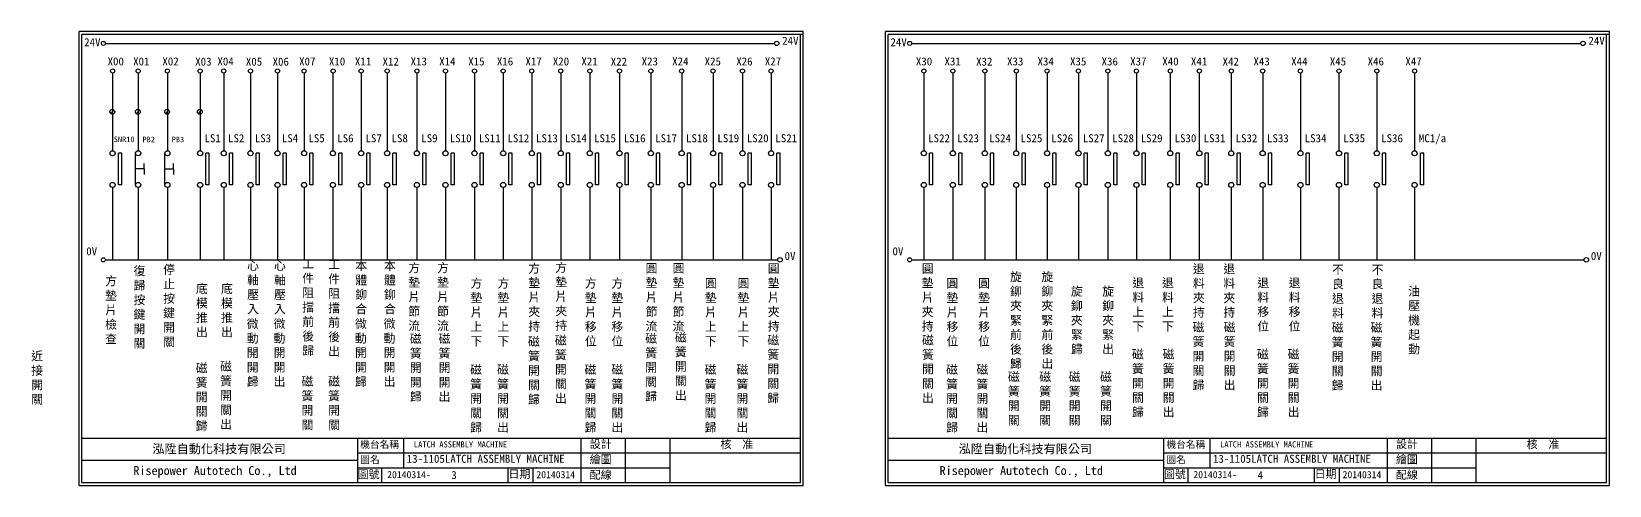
# Model space of a CAD drawing. Extents: x 134 to 2648, y -627 to 3.
# Drawn here: x 841 to 1551, y -399 to -195 of the extents above; entities that cross this region are included whole.
import ezdxf

# ---------------------------------------------------------------- set-up
doc = ezdxf.new("R2010")
doc.units = 0
doc.layers.get('0').update_dxf_attribs({"linetype": 'CONTINUOUS'})
for name, color, linetype in [('圖框層', 7, 'CONTINUOUS'), ('文字層', 4, 'CONTINUOUS'), ('標尺寸層', 3, 'CONTINUOUS')]:
    doc.layers.add(name, color=color, linetype=linetype)
doc.styles.add('CNS', font='romanc.shx', dxfattribs={"bigfont": 'chineset.shx'})
doc.styles.add('STSL', font='kaiu.ttf')

# ---------------------------------------------------------------- blocks, each defined once
blk = doc.blocks.new('門把組立機圖框')
at = {"layer": '圖框層', "color": 7}
for p, q in [((325.62, 0), (0, 0)), ((0, -203.97), (0, 0)), ((325.62, -203.97), (325.62, 0)), ((325.62, -1.25), (1.25, -1.25)), ((1.25, -202.72), (1.25, -1.25)), ((324.37, -202.72), (324.37, -1.25)), ((1.25, -182.72), (111.73, -182.72)), ((111.73, -182.72), (324.37, -182.72)), ((125.28, -202.72), (125.28, -182.72)), ((225.75, -202.72), (225.75, -182.72)), ((245.75, -202.72), (245.75, -182.72)), ((265.75, -202.72), (265.75, -182.72)), ((125.28, -189.39), (324.37, -189.39)), ((125.28, -196.05), (265.75, -196.05)), ((136.15, -202.72), (136.15, -195.97)), ((0, -203.97), (325.62, -203.97)), ((1.25, -202.72), (324.37, -202.72))]:
    blk.add_line(p, q, dxfattribs=at)
at = {"layer": '圖框層', "color": 4}
blk.add_point((205.54, -196.05), dxfattribs=at)
at = {"layer": '標尺寸層', "color": 7}
for p, q in [((146.05, -196.05), (146.05, -182.72)), ((125.28, -192.72), (1.25, -192.72)), ((192.94, -202.72), (192.94, -196.05)), ((204.21, -202.72), (204.21, -196.05))]:
    blk.add_line(p, q, dxfattribs=at)
at = {"insert": (147.33, -190.21), "char_height": 3.6, "width": 80.5001, "attachment_point": 1, "style": 'CNS'}
blk.add_mtext('{\\fDFKai-SB|b0|i0|c136|p65;\\C4;13-1105LATCH ASSEMBLY MACHINE}', dxfattribs=at)
at = {"layer": '圖框層', "color": 4, "style": 'STSL'}
for s, height, p in [('LATCH ASSEMBLY MACHINE', 2.8, (150.53, -186.93)), ('設計', 3.6, (229.63, -187.18)), ('核  准', 3.6, (288.42, -187.32)), ('泓陞自動化科技有限公司', 4, (32.94, -189.53)), ('繪圖', 3.6, (229.63, -194.09)), ('Risepower Autotech Co., Ltd', 4, (24.38, -199.3)), ('圖號', 3.6, (125.28, -200.81)), ('20140314-', 3.2, (138.52, -200.71)), ('日期', 3.6, (193.07, -200.64)), ('配線', 3.6, (229.63, -201))]:
    blk.add_text(s, height=height, dxfattribs=at).set_placement(p)
at = {"layer": '文字層', "color": 4, "style": 'STSL'}
for s, p in [('機台名稱', (126.4, -187.16)), ('圖名', (126.4, -193.96)), ('20140314', (205.62, -200.72))]:
    blk.add_text(s, height=3.2, dxfattribs=at).set_placement(p)

msp = doc.modelspace()

# ---------------------------------------------------------------- linework, layer by layer
for p, q in [((878.09, -230.5), (876.57, -232.01)), ((889.57, -230.5), (888.05, -232.01)), ((902.74, -230.5), (901.22, -232.01)), ((917.45, -230.5), (915.93, -232.02)), ((881.56, -249.88), (880.06, -249.88)), ((891.65, -256.92), (891.65, -254.42)), ((904.82, -256.99), (904.82, -254.49)), ((920.93, -249.88), (919.42, -249.88)), ((931.53, -249.88), (930.03, -249.88)), ((943.58, -249.88), (942.08, -249.88)), ((955.73, -249.88), (954.23, -249.88)), ((967.69, -249.88), (966.19, -249.88)), ((980.65, -249.88), (979.15, -249.88)), ((993.36, -249.88), (991.86, -249.88)), ((1005.07, -249.88), (1003.56, -249.88)), ((1018.42, -249.88), (1016.92, -249.88)), ((1031.27, -249.88), (1029.76, -249.88)), ((1044.32, -249.88), (1042.82, -249.88)), ((1057.21, -249.88), (1055.71, -249.88)), ((1070.06, -249.88), (1068.55, -249.88)), ((1083.11, -249.88), (1081.61, -249.88)), ((1096.18, -249.88), (1094.68, -249.88)), ((1109.52, -249.88), (1108.02, -249.88)), ((1123.64, -249.88), (1122.14, -249.88)), ((1137.5, -249.88), (1136, -249.88)), ((1151.62, -249.88), (1150.12, -249.88)), ((1164.85, -249.88), (1163.35, -249.88)), ((1177.7, -249.88), (1176.2, -249.88)), ((1246.41, -249.88), (1244.9, -249.88)), ((1259.47, -249.88), (1257.97, -249.88)), ((1273.84, -249.88), (1272.34, -249.88)), ((1287.96, -249.88), (1286.46, -249.88)), ((1301.82, -249.88), (1300.31, -249.88)), ((1315.94, -249.88), (1314.43, -249.88)), ((1329.17, -249.88), (1327.67, -249.88)), ((1342.02, -249.88), (1340.52, -249.88)), ((1357.23, -249.88), (1355.73, -249.88)), ((1370.3, -249.88), (1368.79, -249.88)), ((1384.67, -249.88), (1383.16, -249.88)), ((1398.79, -249.88), (1397.28, -249.88)), ((1415.76, -249.88), (1414.26, -249.88)), ((1433.11, -249.88), (1431.61, -249.88)), ((1450.12, -249.88), (1448.62, -249.88)), ((1467.1, -249.88), (1465.59, -249.88)), ((891.65, -256.92), (891.65, -259.42)), ((904.82, -256.99), (904.82, -259.49)), ((881.56, -264.11), (880.06, -264.11)), ((920.93, -264.12), (919.42, -264.12)), ((931.53, -264.12), (930.03, -264.12)), ((943.58, -264.12), (942.08, -264.12)), ((955.73, -264.12), (954.23, -264.12)), ((967.69, -264.12), (966.19, -264.12)), ((980.65, -264.12), (979.15, -264.12)), ((993.36, -264.12), (991.86, -264.12)), ((1005.07, -264.12), (1003.56, -264.12)), ((1018.42, -264.12), (1016.92, -264.12)), ((1031.27, -264.12), (1029.76, -264.12)), ((1044.32, -264.12), (1042.82, -264.12)), ((1057.21, -264.12), (1055.71, -264.12)), ((1070.06, -264.12), (1068.55, -264.12)), ((1083.11, -264.12), (1081.61, -264.12)), ((1096.18, -264.12), (1094.68, -264.12)), ((1109.52, -264.12), (1108.02, -264.12)), ((1123.64, -264.12), (1122.14, -264.12)), ((1137.5, -264.12), (1136, -264.12)), ((1151.62, -264.12), (1150.12, -264.12)), ((1164.85, -264.12), (1163.35, -264.12)), ((1177.7, -264.12), (1176.2, -264.12)), ((1246.41, -264.12), (1244.9, -264.12)), ((1259.47, -264.12), (1257.97, -264.12)), ((1273.84, -264.12), (1272.34, -264.12)), ((1287.96, -264.12), (1286.46, -264.12)), ((1301.82, -264.12), (1300.31, -264.12)), ((1315.94, -264.12), (1314.43, -264.12)), ((1329.17, -264.12), (1327.67, -264.12)), ((1342.02, -264.12), (1340.52, -264.12)), ((1357.23, -264.12), (1355.73, -264.12)), ((1370.3, -264.12), (1368.79, -264.12)), ((1384.67, -264.12), (1383.16, -264.12)), ((1398.79, -264.12), (1397.28, -264.12)), ((1415.76, -264.12), (1414.26, -264.12)), ((1433.11, -264.12), (1431.61, -264.12)), ((1450.12, -264.12), (1448.62, -264.12)), ((1467.1, -264.12), (1465.59, -264.12))]:
    msp.add_line(p, q)
for centre, radius in [((1176.14, -200.5), 1), ((1538.73, -200.5), 1), ((877.33, -231.25), 1.07), ((888.81, -231.25), 1.07), ((901.98, -231.25), 1.07), ((916.69, -231.26), 1.07), ((1177.63, -297.76), 1), ((1540.22, -297.76), 1)]:
    msp.add_circle(centre, radius)
at = {"layer": '標尺寸層', "color": 7}
for p, q in [((874.26, -200.5), (1175.14, -200.5)), ((1236.85, -200.5), (1537.73, -200.5)), ((877.46, -213.81), (877.46, -248.73)), ((888.94, -213.81), (888.94, -248.73)), ((902.11, -213.81), (902.11, -248.73)), ((916.82, -213.81), (916.82, -248.73)), ((927.42, -213.81), (927.42, -248.73)), ((939.48, -213.81), (939.48, -248.73)), ((951.62, -213.81), (951.62, -248.73)), ((963.58, -213.81), (963.58, -248.73)), ((976.54, -213.81), (976.54, -248.73)), ((989.25, -213.81), (989.25, -248.73)), ((1000.96, -213.81), (1000.96, -248.73)), ((1014.31, -213.81), (1014.31, -248.73)), ((1027.16, -213.81), (1027.16, -248.73)), ((1040.22, -213.81), (1040.22, -248.73)), ((1053.1, -213.81), (1053.1, -248.73)), ((1065.95, -213.81), (1065.95, -248.73)), ((1079, -213.81), (1079, -248.73)), ((1092.07, -213.81), (1092.07, -248.73)), ((1105.41, -213.81), (1105.41, -248.73)), ((1119.53, -213.81), (1119.53, -248.73)), ((1133.39, -213.81), (1133.39, -248.73)), ((1147.51, -213.81), (1147.51, -248.73)), ((1160.75, -213.81), (1160.75, -248.73)), ((1173.59, -213.81), (1173.59, -248.73)), ((1242.3, -213.81), (1242.3, -248.73)), ((1255.36, -213.81), (1255.36, -248.73)), ((1269.73, -213.81), (1269.73, -248.73)), ((1283.85, -213.81), (1283.85, -248.73)), ((1297.71, -213.81), (1297.71, -248.73)), ((1311.83, -213.81), (1311.83, -248.73)), ((1325.06, -213.81), (1325.06, -248.73)), ((1337.91, -213.81), (1337.91, -248.73)), ((1353.12, -213.81), (1353.12, -248.73)), ((1366.19, -213.81), (1366.19, -248.73)), ((1380.56, -213.81), (1380.56, -248.73)), ((1394.68, -213.81), (1394.68, -248.73)), ((1411.65, -213.81), (1411.65, -248.73)), ((1429, -213.81), (1429, -248.73)), ((1446.01, -213.81), (1446.01, -248.73)), ((1462.99, -213.81), (1462.99, -248.73)), ((880.06, -264.11), (880.06, -249.88)), ((881.56, -264.11), (881.56, -249.88)), ((887.79, -264.04), (887.79, -249.81)), ((900.96, -264.11), (900.96, -249.88)), ((919.42, -264.12), (919.42, -249.88)), ((920.93, -264.12), (920.93, -249.88)), ((930.03, -264.12), (930.03, -249.88)), ((931.53, -264.12), (931.53, -249.88)), ((942.08, -264.12), (942.08, -249.88)), ((943.58, -264.12), (943.58, -249.88)), ((954.23, -264.12), (954.23, -249.88)), ((955.73, -264.12), (955.73, -249.88)), ((966.19, -264.12), (966.19, -249.88)), ((967.69, -264.12), (967.69, -249.88)), ((979.15, -264.12), (979.15, -249.88)), ((980.65, -264.12), (980.65, -249.88)), ((991.86, -264.12), (991.86, -249.88)), ((993.36, -264.12), (993.36, -249.88)), ((1003.56, -264.12), (1003.56, -249.88)), ((1005.07, -264.12), (1005.07, -249.88)), ((1016.92, -264.12), (1016.92, -249.88)), ((1018.42, -264.12), (1018.42, -249.88)), ((1029.76, -264.12), (1029.76, -249.88)), ((1031.27, -264.12), (1031.27, -249.88)), ((1042.82, -264.12), (1042.82, -249.88)), ((1044.32, -264.12), (1044.32, -249.88)), ((1055.71, -264.12), (1055.71, -249.88)), ((1057.21, -264.12), (1057.21, -249.88)), ((1068.55, -264.12), (1068.55, -249.88)), ((1070.06, -264.12), (1070.06, -249.88)), ((1081.61, -264.12), (1081.61, -249.88)), ((1083.11, -264.12), (1083.11, -249.88)), ((1094.68, -264.12), (1094.68, -249.88)), ((1096.18, -264.12), (1096.18, -249.88)), ((1108.02, -264.12), (1108.02, -249.88)), ((1109.52, -264.12), (1109.52, -249.88)), ((1122.14, -264.12), (1122.14, -249.88)), ((1123.64, -264.12), (1123.64, -249.88)), ((1136, -264.12), (1136, -249.88)), ((1137.5, -264.12), (1137.5, -249.88)), ((1150.12, -264.12), (1150.12, -249.88)), ((1151.62, -264.12), (1151.62, -249.88)), ((1163.35, -264.12), (1163.35, -249.88)), ((1164.85, -264.12), (1164.85, -249.88)), ((1176.2, -264.12), (1176.2, -249.88)), ((1177.7, -264.12), (1177.7, -249.88)), ((1244.9, -264.12), (1244.9, -249.88)), ((1246.41, -264.12), (1246.41, -249.88)), ((1257.97, -264.12), (1257.97, -249.88)), ((1259.47, -264.12), (1259.47, -249.88)), ((1272.34, -264.12), (1272.34, -249.88)), ((1273.84, -264.12), (1273.84, -249.88)), ((1286.46, -264.12), (1286.46, -249.88)), ((1287.96, -264.12), (1287.96, -249.88)), ((1300.31, -264.12), (1300.31, -249.88)), ((1301.82, -264.12), (1301.82, -249.88)), ((1314.43, -264.12), (1314.43, -249.88)), ((1315.94, -264.12), (1315.94, -249.88)), ((1327.67, -264.12), (1327.67, -249.88)), ((1329.17, -264.12), (1329.17, -249.88)), ((1340.52, -264.12), (1340.52, -249.88)), ((1342.02, -264.12), (1342.02, -249.88)), ((1355.73, -264.12), (1355.73, -249.88)), ((1357.23, -264.12), (1357.23, -249.88)), ((1368.79, -264.12), (1368.79, -249.88)), ((1370.3, -264.12), (1370.3, -249.88)), ((1383.16, -264.12), (1383.16, -249.88)), ((1384.67, -264.12), (1384.67, -249.88)), ((1397.28, -264.12), (1397.28, -249.88)), ((1398.79, -264.12), (1398.79, -249.88)), ((1414.26, -264.12), (1414.26, -249.88)), ((1415.76, -264.12), (1415.76, -249.88)), ((1431.61, -264.12), (1431.61, -249.88)), ((1433.11, -264.12), (1433.11, -249.88)), ((1448.62, -264.12), (1448.62, -249.88)), ((1450.12, -264.12), (1450.12, -249.88)), ((1465.59, -264.12), (1465.59, -249.88)), ((1467.1, -264.12), (1467.1, -249.88)), ((891.65, -256.92), (887.79, -256.92)), ((904.82, -256.99), (900.96, -256.99)), ((877.46, -265.26), (877.46, -297.76)), ((888.94, -265.26), (888.94, -297.76)), ((902.11, -265.26), (902.11, -297.76)), ((916.82, -265.27), (916.82, -297.76)), ((927.42, -265.26), (927.42, -297.76)), ((927.42, -265.27), (927.42, -297.76)), ((939.48, -265.27), (939.48, -297.76)), ((951.62, -265.26), (951.62, -297.76)), ((963.58, -265.26), (963.58, -297.76)), ((976.54, -265.27), (976.54, -297.77)), ((989.25, -265.26), (989.25, -297.76)), ((989.25, -265.27), (989.25, -297.76)), ((1000.96, -265.27), (1000.96, -297.76)), ((1014.31, -265.26), (1014.31, -297.76)), ((1014.31, -265.27), (1014.31, -297.76)), ((1027.16, -265.26), (1027.16, -297.76)), ((1027.16, -265.27), (1027.16, -297.76)), ((1040.22, -265.26), (1040.22, -297.76)), ((1040.22, -265.27), (1040.22, -297.76)), ((1053.1, -265.26), (1053.1, -297.76)), ((1053.1, -265.27), (1053.1, -297.76)), ((1065.95, -265.26), (1065.95, -297.76)), ((1065.95, -265.27), (1065.95, -297.76)), ((1079, -265.26), (1079, -297.76)), ((1079, -265.27), (1079, -297.76)), ((1092.07, -265.26), (1092.07, -297.76)), ((1092.07, -265.27), (1092.07, -297.76)), ((1105.41, -265.26), (1105.41, -297.76)), ((1105.41, -265.27), (1105.41, -297.76)), ((1119.53, -265.26), (1119.53, -297.76)), ((1119.53, -265.27), (1119.53, -297.76)), ((1133.39, -265.26), (1133.39, -297.76)), ((1133.39, -265.27), (1133.39, -297.76)), ((1147.51, -265.26), (1147.51, -297.76)), ((1147.51, -265.27), (1147.51, -297.76)), ((1160.75, -265.26), (1160.75, -297.76)), ((1160.75, -265.27), (1160.75, -297.76)), ((1173.59, -265.26), (1173.59, -297.76)), ((1173.59, -265.27), (1173.59, -297.76)), ((1242.3, -265.26), (1242.3, -297.76)), ((1242.3, -265.27), (1242.3, -297.76)), ((1255.36, -265.26), (1255.36, -297.76)), ((1255.36, -265.27), (1255.36, -297.76)), ((1269.73, -265.26), (1269.73, -297.76)), ((1269.73, -265.27), (1269.73, -297.76)), ((1283.85, -265.26), (1283.85, -297.76)), ((1283.85, -265.27), (1283.85, -297.76)), ((1297.71, -265.26), (1297.71, -297.76)), ((1297.71, -265.27), (1297.71, -297.76)), ((1311.83, -265.26), (1311.83, -297.76)), ((1311.83, -265.27), (1311.83, -297.76)), ((1325.06, -265.26), (1325.06, -297.76)), ((1325.06, -265.27), (1325.06, -297.76)), ((1337.91, -265.26), (1337.91, -297.76)), ((1337.91, -265.27), (1337.91, -297.76)), ((1353.12, -265.26), (1353.12, -297.76)), ((1353.12, -265.27), (1353.12, -297.76)), ((1366.19, -265.26), (1366.19, -297.76)), ((1366.19, -265.27), (1366.19, -297.76)), ((1380.56, -265.26), (1380.56, -297.76)), ((1380.56, -265.27), (1380.56, -297.76)), ((1394.68, -265.26), (1394.68, -297.76)), ((1394.68, -265.27), (1394.68, -297.76)), ((1411.65, -265.26), (1411.65, -297.76)), ((1411.65, -265.27), (1411.65, -297.76)), ((1429, -265.26), (1429, -297.76)), ((1429, -265.27), (1429, -297.76)), ((1446.01, -265.26), (1446.01, -297.76)), ((1446.01, -265.27), (1446.01, -297.76)), ((1462.99, -265.26), (1462.99, -297.76)), ((1462.99, -265.27), (1462.99, -297.76)), ((874.46, -297.76), (1176.63, -297.76)), ((1237.06, -297.76), (1539.22, -297.76))]:
    msp.add_line(p, q, dxfattribs=at)
for centre, radius in [((873.34, -200.5), 0.92), ((1235.93, -200.5), 0.92), ((877.46, -212.89), 0.92), ((888.94, -212.89), 0.92), ((902.11, -212.89), 0.92), ((902.11, -212.89), 0.92), ((916.82, -212.89), 0.92), ((927.42, -212.89), 0.92), ((939.48, -212.89), 0.92), ((951.62, -212.89), 0.92), ((963.58, -212.89), 0.92), ((963.58, -212.89), 0.92), ((976.66, -212.89), 0.92), ((989.25, -212.89), 0.92), ((1000.96, -212.89), 0.92), ((1014.31, -212.89), 0.92), ((1027.16, -212.89), 0.92), ((1040.22, -212.89), 0.92), ((1053.1, -212.89), 0.92), ((1065.95, -212.89), 0.92), ((1079, -212.89), 0.92), ((1092.07, -212.89), 0.92), ((1105.41, -212.89), 0.92), ((1119.53, -212.89), 0.92), ((1133.39, -212.89), 0.92), ((1147.51, -212.89), 0.92), ((1160.75, -212.89), 0.92), ((1173.59, -212.89), 0.92), ((1242.3, -212.89), 0.92), ((1255.36, -212.89), 0.92), ((1269.73, -212.89), 0.92), ((1283.85, -212.89), 0.92), ((1297.71, -212.89), 0.92), ((1311.83, -212.89), 0.92), ((1325.06, -212.89), 0.92), ((1337.91, -212.89), 0.92), ((1353.12, -212.89), 0.92), ((1366.19, -212.89), 0.92), ((1380.56, -212.89), 0.92), ((1394.68, -212.89), 0.92), ((1411.65, -212.89), 0.92), ((1429, -212.89), 0.92), ((1446.01, -212.89), 0.92), ((1462.99, -212.89), 0.92), ((877.46, -249.88), 1.15), ((888.94, -249.88), 1.15), ((902.11, -249.88), 1.15), ((916.82, -249.88), 1.15), ((927.42, -249.88), 1.15), ((939.48, -249.88), 1.15), ((951.62, -249.88), 1.15), ((963.58, -249.88), 1.15), ((976.54, -249.88), 1.15), ((989.25, -249.88), 1.15), ((1000.96, -249.88), 1.15), ((1014.31, -249.88), 1.15), ((1027.16, -249.88), 1.15), ((1040.22, -249.88), 1.15), ((1053.1, -249.88), 1.15), ((1065.95, -249.88), 1.15), ((1079, -249.88), 1.15), ((1092.07, -249.88), 1.15), ((1105.41, -249.88), 1.15), ((1119.53, -249.88), 1.15), ((1133.39, -249.88), 1.15), ((1147.51, -249.88), 1.15), ((1160.75, -249.88), 1.15), ((1173.59, -249.88), 1.15), ((1242.3, -249.88), 1.15), ((1255.36, -249.88), 1.15), ((1269.73, -249.88), 1.15), ((1283.85, -249.88), 1.15), ((1297.71, -249.88), 1.15), ((1311.83, -249.88), 1.15), ((1325.06, -249.88), 1.15), ((1337.91, -249.88), 1.15), ((1353.12, -249.88), 1.15), ((1366.19, -249.88), 1.15), ((1380.56, -249.88), 1.15), ((1394.68, -249.88), 1.15), ((1411.65, -249.88), 1.15), ((1429, -249.88), 1.15), ((1446.01, -249.88), 1.15), ((1462.99, -249.88), 1.15), ((877.46, -264.11), 1.15), ((888.94, -264.11), 1.15), ((902.11, -264.11), 1.15), ((916.82, -264.12), 1.15), ((927.42, -264.12), 1.15), ((939.48, -264.12), 1.15), ((951.62, -264.12), 1.15), ((963.58, -264.12), 1.15), ((976.54, -264.12), 1.15), ((989.25, -264.12), 1.15), ((1000.96, -264.12), 1.15), ((1014.31, -264.12), 1.15), ((1027.16, -264.12), 1.15), ((1040.22, -264.12), 1.15), ((1053.1, -264.12), 1.15), ((1065.95, -264.12), 1.15), ((1079, -264.12), 1.15), ((1092.07, -264.12), 1.15), ((1105.41, -264.12), 1.15), ((1119.53, -264.12), 1.15), ((1133.39, -264.12), 1.15), ((1147.51, -264.12), 1.15), ((1160.75, -264.12), 1.15), ((1173.59, -264.12), 1.15), ((1242.3, -264.12), 1.15), ((1255.36, -264.12), 1.15), ((1269.73, -264.12), 1.15), ((1283.85, -264.12), 1.15), ((1297.71, -264.12), 1.15), ((1311.83, -264.12), 1.15), ((1325.06, -264.12), 1.15), ((1337.91, -264.12), 1.15), ((1353.12, -264.12), 1.15), ((1366.19, -264.12), 1.15), ((1380.56, -264.12), 1.15), ((1394.68, -264.12), 1.15), ((1411.65, -264.12), 1.15), ((1429, -264.12), 1.15), ((1446.01, -264.12), 1.15), ((1462.99, -264.12), 1.15), ((873.34, -297.76), 0.92), ((1235.93, -297.76), 0.92)]:
    msp.add_circle(centre, radius, dxfattribs=at)

# ---------------------------------------------------------------- block references
at = {"color": 7}
for p in [(862.42, -195.18), (1225.01, -195.18)]:
    msp.add_blockref('門把組立機圖框', p, dxfattribs=at)

# ---------------------------------------------------------------- texts
at = {"char_height": 3.6, "width": 7.3862, "attachment_point": 1, "style": 'CNS'}
for s, insert in [('{\\fDFKai-SB|b0|i0|c136|p65;\\C4;3}', (1029.79, -392.69)), ('{\\fDFKai-SB|b0|i0|c136|p65;\\C4;4}', (1392.39, -392.69))]:
    msp.add_mtext(s, dxfattribs=dict(at, insert=insert))
at = {"layer": '圖框層', "color": 4, "style": 'STSL'}
for s, height, p in [('24V', 3.6, (864.67, -201.75)), ('24V', 3.6, (1178.59, -201.09)), ('24V', 3.6, (1227.27, -201.75)), ('24V', 3.6, (1541.18, -201.09)), ('X00', 3.6, (875.2, -210.39)), ('X01', 3.6, (886.68, -210.39)), ('X02', 3.6, (899.85, -210.39)), ('X03', 3.6, (914.61, -210.48)), ('X04', 3.6, (924.6, -210.39)), ('X05', 3.6, (937.39, -210.48)), ('X06', 3.6, (949.41, -210.48)), ('X07', 3.6, (961.33, -210.39)), ('X10', 3.6, (974.73, -210.39)), ('X11', 3.6, (986.43, -210.39)), ('X12', 3.6, (998.87, -210.48)), ('X13', 3.6, (1011.49, -210.39)), ('X14', 3.6, (1024.34, -210.39)), ('X15', 3.6, (1037.4, -210.39)), ('X16', 3.6, (1050.28, -210.39)), ('X17', 3.6, (1063.13, -210.39)), ('X20', 3.6, (1075.43, -210.39)), ('X21', 3.6, (1088.3, -210.39)), ('X22', 3.6, (1101.49, -210.48)), ('X23', 3.6, (1115.39, -210.39)), ('X24', 3.6, (1129.11, -210.39)), ('X25', 3.6, (1143.71, -210.39)), ('X26', 3.6, (1157.93, -210.39)), ('X27', 3.6, (1170.78, -210.39)), ('X30', 3.6, (1238.72, -210.39)), ('X31', 3.6, (1251.59, -210.39)), ('X32', 3.6, (1265.81, -210.48)), ('X33', 3.6, (1279.71, -210.39)), ('X34', 3.6, (1293.43, -210.39)), ('X35', 3.6, (1308.03, -210.39)), ('X36', 3.6, (1322.24, -210.39)), ('X37', 3.6, (1335.09, -210.39)), ('X40', 3.6, (1349.55, -210.39)), ('X41', 3.6, (1362.42, -210.39)), ('X42', 3.6, (1376.64, -210.48)), ('X43', 3.6, (1390.53, -210.39)), ('X44', 3.6, (1407.51, -210.39)), ('X45', 3.6, (1424.86, -210.39)), ('X46', 3.6, (1441.87, -210.39)), ('X47', 3.6, (1458.85, -210.39)), ('LS1', 3.6, (918.77, -244.92)), ('LS2', 3.6, (929.37, -244.92)), ('LS3', 3.6, (941.42, -244.92)), ('LS4', 3.6, (953.57, -244.92)), ('LS5', 3.6, (965.53, -244.92)), ('LS6', 3.6, (978.49, -244.92)), ('LS7', 3.6, (991.2, -244.92)), ('LS8', 3.6, (1002.91, -244.92)), ('LS9', 3.6, (1016.26, -244.92)), ('LS10', 3.6, (1029.11, -244.92)), ('LS11', 3.6, (1042.16, -244.92)), ('LS12', 3.6, (1055.05, -244.92)), ('LS13', 3.6, (1067.9, -244.92)), ('LS14', 3.6, (1080.95, -244.92)), ('LS15', 3.6, (1094.02, -244.92)), ('LS16', 3.6, (1107.36, -244.92)), ('LS17', 3.6, (1121.48, -244.92)), ('LS18', 3.6, (1135.34, -244.92)), ('LS19', 3.6, (1149.46, -244.92)), ('LS20', 3.6, (1162.69, -244.92)), ('LS21', 3.6, (1175.54, -244.92)), ('LS22', 3.6, (1244.24, -244.92)), ('LS23', 3.6, (1257.31, -244.92)), ('LS24', 3.6, (1271.68, -244.92)), ('LS25', 3.6, (1285.8, -244.92)), ('LS26', 3.6, (1299.66, -244.92)), ('LS27', 3.6, (1313.78, -244.92)), ('LS28', 3.6, (1327.01, -244.92)), ('LS29', 3.6, (1339.86, -244.92)), ('LS30', 3.6, (1355.07, -244.92)), ('LS31', 3.6, (1368.14, -244.92)), ('LS32', 3.6, (1382.5, -244.92)), ('LS33', 3.6, (1396.62, -244.92)), ('LS34', 3.6, (1413.6, -244.92)), ('LS35', 3.6, (1430.95, -244.92)), ('LS36', 3.6, (1447.96, -244.92)), ('MC1/a', 3.6, (1464.94, -244.92)), ('SNR10', 2.5, (877.99, -244.86)), ('PB2', 2.5, (890.89, -244.91)), ('PB3', 2.5, (904.05, -244.91)), ('0V', 3.6, (865.61, -295.72)), ('0V', 3.6, (1179.68, -297.85)), ('0V', 3.6, (1228.2, -295.72)), ('0V', 3.6, (1542.28, -297.85))]:
    msp.add_text(s, height=height, dxfattribs=at).set_placement(p)
at = {"layer": '標尺寸層', "color": 7, "char_height": 3.9, "attachment_point": 5, "style": 'CNS'}
for s, insert, width in [('{\\fDFKai-SB|b0|i0|c136|p65;工件阻擋前後歸}', (965.43, -319.29), 4.9608), ('{\\fDFKai-SB|b0|i0|c136|p65;工件阻擋前後出}', (977.09, -319.62), 4.9608), ('{\\fDFKai-SB|b0|i0|c136|p65;本體鉚合}', (989.28, -310.35), 4.9608), ('{\\fDFKai-SB|b0|i0|c136|p65;本體鉚合}', (1002.16, -310.35), 4.9608), ('{\\fDFKai-SB|b0|i0|c136|p65;方墊片檢查}', (876.75, -320.46), 5.4978), ('{\\fDFKai-SB|b0|i0|c136|p65;復歸按鍵開關}', (889.51, -319.28), 5.3308), ('{\\fDFKai-SB|b0|i0|c136|p65;停止按鍵開關}', (902.86, -318.62), 4.9608), ('{\\fDFKai-SB|b0|i0|c136|p65;心軸壓入}', (940.62, -310.35), 4.9608), ('{\\fDFKai-SB|b0|i0|c136|p65;心軸壓入}', (952.69, -310.35), 4.9608), ('{\\fDFKai-SB|b0|i0|c136|p65;方墊片節流}', (1013.1, -314.64), 3.266), ('{\\fDFKai-SB|b0|i0|c136|p65;方墊片節流}', (1026.04, -314.64), 3.266), ('{\\fDFKai-SB|b0|i0|c136|p65;方墊片夾持}', (1067.09, -314.88), 4.9608), ('{\\fDFKai-SB|b0|i0|c136|p65;方墊片夾持}', (1079.21, -314.5), 4.9608), ('{\\fDFKai-SB|b0|i0|c136|p65;圓墊片節流}', (1119.82, -314.81), 4.9608), ('{\\fDFKai-SB|b0|i0|c136|p65;圓墊片節流}', (1131.97, -314.81), 4.9608), ('{\\fDFKai-SB|b0|i0|c136|p65;圓墊片夾持}', (1174.74, -314.88), 4.9608), ('{\\fDFKai-SB|b0|i0|c136|p65;圓墊片夾持}', (1244.01, -314.88), 4.9608), ('{\\fDFKai-SB|b0|i0|c136|p65;旋鉚夾緊前後歸}', (1283.72, -325.16), 4.9608), ('{\\fDFKai-SB|b0|i0|c136|p65;旋鉚夾緊前後出}', (1297.84, -325.16), 4.9608), ('{\\fDFKai-SB|b0|i0|c136|p65;退料夾持}', (1365.96, -311.84), 4.9608), ('{\\fDFKai-SB|b0|i0|c136|p65;退料夾持}', (1379.67, -311.84), 4.9608), ('{\\fDFKai-SB|b0|i0|c136|p65;不良退料}', (1428.57, -312.14), 4.9608), ('{\\fDFKai-SB|b0|i0|c136|p65;不良退料}', (1446.34, -312.14), 4.9608), ('{\\fDFKai-SB|b0|i0|c136|p65;底模推出}', (917.59, -320.75), 4.9608), ('{\\fDFKai-SB|b0|i0|c136|p65;底模推出}', (928.85, -320.75), 4.9608), ('{\\fDFKai-SB|b0|i0|c136|p65;方墊片上下}', (1041.09, -321.56), 4.9608), ('{\\fDFKai-SB|b0|i0|c136|p65;方墊片上下}', (1053.21, -321.56), 4.9608), ('{\\fDFKai-SB|b0|i0|c136|p65;方墊片移位}', (1092.52, -321.56), 4.9608), ('{\\fDFKai-SB|b0|i0|c136|p65;方墊片移位}', (1104.45, -321.56), 4.9608), ('{\\fDFKai-SB|b0|i0|c136|p65;圓墊片上下}', (1146.5, -321.56), 4.9608), ('{\\fDFKai-SB|b0|i0|c136|p65;圓墊片上下}', (1161.18, -321.56), 4.9608), ('{\\fDFKai-SB|b0|i0|c136|p65;圓墊片移位}', (1255.15, -321.56), 4.9608), ('{\\fDFKai-SB|b0|i0|c136|p65;圓墊片移位}', (1269.39, -321.56), 4.9608), ('{\\fDFKai-SB|b0|i0|c136|p65;旋鉚夾緊歸}', (1311.07, -325.16), 4.9608), ('{\\fDFKai-SB|b0|i0|c136|p65;旋鉚夾緊出}', (1325.19, -325.16), 4.9608), ('{\\fDFKai-SB|b0|i0|c136|p65;退料上下}', (1338.73, -318.12), 4.9608), ('{\\fDFKai-SB|b0|i0|c136|p65;退料上下}', (1352.08, -318.12), 4.9608), ('{\\fDFKai-SB|b0|i0|c136|p65;退料移位}', (1394.94, -318.12), 4.9608), ('{\\fDFKai-SB|b0|i0|c136|p65;退料移位}', (1409.04, -318.12), 4.9608), ('{\\fDFKai-SB|b0|i0|c136|p65;油壓機起動}', (1462.78, -325.15), 4.9608), ('{\\fDFKai-SB|b0|i0|c136|p65;微動開開歸}', (940.46, -339.74), 4.9608), ('{\\fDFKai-SB|b0|i0|c136|p65;微動開開出}', (952.53, -339.74), 4.9608), ('{\\fDFKai-SB|b0|i0|c136|p65;微動開開歸}', (989.12, -339.74), 4.9608), ('{\\fDFKai-SB|b0|i0|c136|p65;微動開開出}', (1002, -339.74), 4.9608), ('{\\fDFKai-SB|b0|i0|c136|p65;磁簧開關歸}', (1365.8, -341.28), 4.9608), ('{\\fDFKai-SB|b0|i0|c136|p65;磁簧開關出}', (1379.79, -341.28), 4.9608), ('{\\fDFKai-SB|b0|i0|c136|p65;磁簧開關歸}', (1428.41, -341.47), 4.9608), ('{\\fDFKai-SB|b0|i0|c136|p65;磁簧開關出}', (1445.9, -341.47), 4.9608), ('{\\fDFKai-SB|b0|i0|c136|p65;磁簧開開歸}', (1013.79, -346.48), 4.9608), ('{\\fDFKai-SB|b0|i0|c136|p65;磁簧開開出}', (1026.73, -346.48), 4.9608), ('{\\fDFKai-SB|b0|i0|c136|p65;磁簧開關歸}', (1066.94, -347.74), 4.9608), ('{\\fDFKai-SB|b0|i0|c136|p65;磁簧開關出}', (1079.05, -347.24), 4.9608), ('{\\fDFKai-SB|b0|i0|c136|p65;磁簧開關歸}', (1119.66, -346.35), 4.9608), ('{\\fDFKai-SB|b0|i0|c136|p65;磁簧開關出}', (1133.01, -345.9), 4.9608), ('{\\fDFKai-SB|b0|i0|c136|p65;磁簧開關歸}', (1174.59, -347.09), 4.9608), ('{\\fDFKai-SB|b0|i0|c136|p65;磁簧開關出}', (1244.15, -347.09), 4.9608), ('{\\fDFKai-SB|b0|i0|c136|p65;近接開關}', (843.53, -350.95), 8.6627), ('{\\fDFKai-SB|b0|i0|c136|p65;磁簧開關歸}', (1338.57, -353.43), 4.9608), ('{\\fDFKai-SB|b0|i0|c136|p65;磁簧開關出}', (1352.36, -353.43), 4.9608), ('{\\fDFKai-SB|b0|i0|c136|p65;磁簧開關歸}', (1394.78, -353.43), 4.9608), ('{\\fDFKai-SB|b0|i0|c136|p65;磁簧開關出}', (1408.57, -353.43), 4.9608), ('{\\fDFKai-SB|b0|i0|c136|p65;磁簧開關歸}', (917.51, -359.64), 4.9608), ('{\\fDFKai-SB|b0|i0|c136|p65;磁簧開關出}', (928.49, -358.94), 4.9608), ('{\\fDFKai-SB|b0|i0|c136|p65;磁簧開關歸}', (1040.93, -360.35), 4.9608), ('{\\fDFKai-SB|b0|i0|c136|p65;磁簧開關出}', (1053.05, -360.35), 4.9608), ('{\\fDFKai-SB|b0|i0|c136|p65;磁簧開關歸}', (1092.36, -360.35), 4.9608), ('{\\fDFKai-SB|b0|i0|c136|p65;磁簧開關出}', (1104.47, -360.35), 4.9608), ('{\\fDFKai-SB|b0|i0|c136|p65;磁簧開關歸}', (1146.34, -360.35), 4.9608), ('{\\fDFKai-SB|b0|i0|c136|p65;磁簧開關出}', (1160.72, -360.35), 4.9608), ('{\\fDFKai-SB|b0|i0|c136|p65;磁簧開關歸}', (1254.99, -360.35), 4.9608), ('{\\fDFKai-SB|b0|i0|c136|p65;磁簧開關出}', (1268.63, -360.35), 4.9608), ('{\\fDFKai-SB|b0|i0|c136|p65;磁簧開關}', (965.07, -362.41), 5.8159), ('{\\fDFKai-SB|b0|i0|c136|p65;磁簧開關}', (977.07, -362.41), 5.8159), ('{\\fDFKai-SB|b0|i0|c136|p65;磁簧開關}', (1282.75, -360.35), 4.9608), ('{\\fDFKai-SB|b0|i0|c136|p65;磁簧開關}', (1296.87, -360.35), 4.9608), ('{\\fDFKai-SB|b0|i0|c136|p65;磁簧開關}', (1310.1, -360.35), 4.9608), ('{\\fDFKai-SB|b0|i0|c136|p65;磁簧開關}', (1324.22, -360.35), 4.9608)]:
    msp.add_mtext(s, dxfattribs=dict(at, insert=insert, width=width))

doc.saveas('drawing.dxf')
